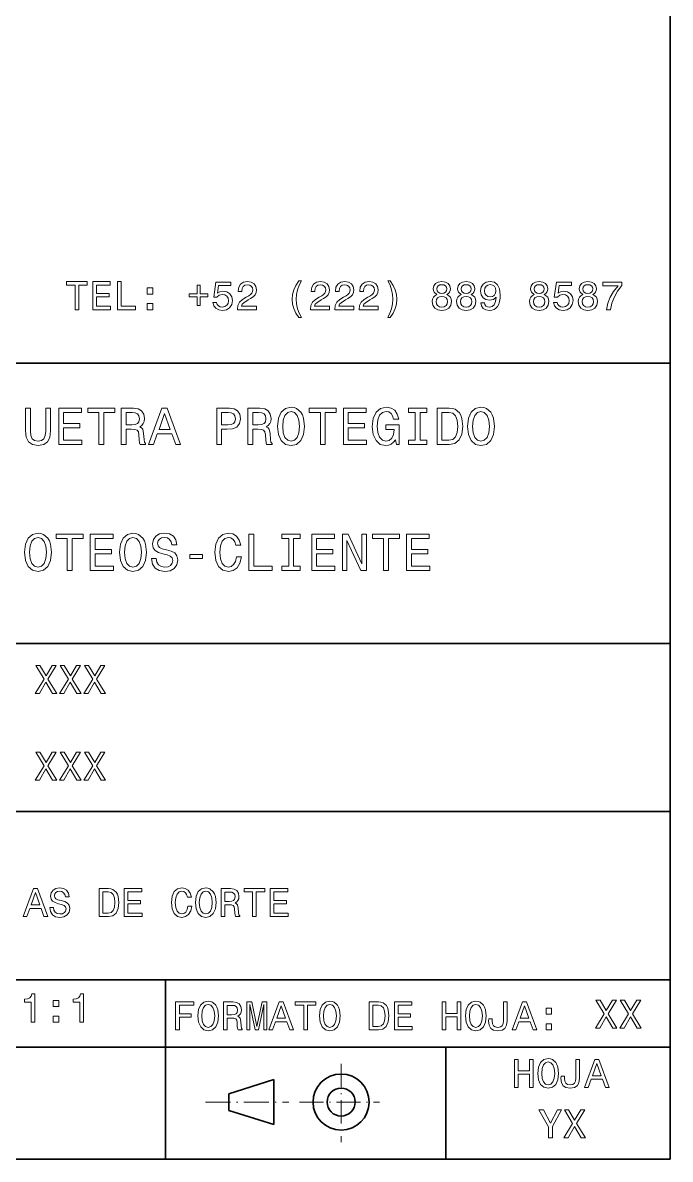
# Model space of a CAD drawing. Extents: x 15 to 1174, y 15 to 826.
# Drawn here: x 1058.5 to 1174, y 15 to 217.7 of the extents above; entities that cross this region are included whole.
import ezdxf

# ---------------------------------------------------------------- set-up
doc = ezdxf.new("R2010")
doc.units = 0
doc.linetypes.add('DASHDOT', pattern=[18.5, 12, -3, 0.5, -3])

msp = doc.modelspace()

# ---------------------------------------------------------------- linework, layer by layer
at = {"color": 7, "lineweight": 35}
for p, q in [((1173.969971, 15), (1173.969971, 825.840027)), ((953.969971, 157), (1173.969971, 157)), ((953.969971, 107), (1173.969971, 107)), ((953.969971, 77), (1173.969971, 77)), ((953.969971, 47), (1173.969971, 47)), ((1083.969971, 47), (1083.969971, 15)), ((953.969971, 35), (1173.969971, 35)), ((1133.969971, 35), (1133.969971, 15)), ((1103.300049, 29.200001), (1095.300049, 26.700001)), ((1103.300049, 29.200001), (1103.300049, 21.200001)), ((1095.300049, 25.200001), (1095.300049, 26.700001)), ((1095.300049, 23.700001), (1095.300049, 25.200001)), ((1095.300049, 23.700001), (1103.300049, 21.200001)), ((1173.969971, 15), (15, 15))]:
    msp.add_line(p, q, dxfattribs=at)
at = {"color": 7, "linetype": 'DASHDOT', "lineweight": 13, "ltscale": 0.348729}
msp.add_line((1115.300049, 32.015205), (1115.300049, 18.066055), dxfattribs=at)
at = {"color": 7, "linetype": 'DASHDOT', "lineweight": 13, "ltscale": 0.371072}
msp.add_line((1091.104004, 25.200001), (1105.946899, 25.200001), dxfattribs=at)
at = {"color": 7, "linetype": 'DASHDOT', "lineweight": 13, "ltscale": 0.357507}
msp.add_line((1107.862183, 25.200001), (1122.162476, 25.200001), dxfattribs=at)
at = {"color": 7, "lineweight": 13}
for points in [[(1067.869629, 166.530624), (1068.532471, 166.530624), (1068.532471, 170.92543), (1070.04541, 170.92543), (1070.04541, 171.530624), (1066.349487, 171.530624), (1066.349487, 170.92543), (1067.869629, 170.92543)], [(1071.025269, 166.530624), (1074.195312, 166.530624), (1074.195312, 167.135818), (1071.68811, 167.135818), (1071.68811, 168.828888), (1073.921509, 168.828888), (1073.921509, 169.42688), (1071.68811, 169.42688), (1071.68811, 170.92543), (1074.137695, 170.92543), (1074.137695, 171.530624), (1071.025269, 171.530624)], [(1075.412842, 166.530624), (1078.626099, 166.530624), (1078.626099, 167.135818), (1076.075684, 167.135818), (1076.075684, 171.530624), (1075.412842, 171.530624)], [(1080.715454, 169.326019), (1081.709717, 169.326019), (1081.709717, 170.399506), (1080.715454, 170.399506)], [(1089.634766, 170.911026), (1089.634766, 169.347626), (1088.208252, 169.347626), (1088.208252, 168.85051), (1089.634766, 168.85051), (1089.634766, 167.287109), (1090.13916, 167.287109), (1090.13916, 168.85051), (1091.55835, 168.85051), (1091.55835, 169.347626), (1090.13916, 169.347626), (1090.13916, 170.911026)], [(1092.437378, 167.834656), (1092.595825, 167.243881), (1092.948853, 166.782791), (1093.467651, 166.494598), (1094.130493, 166.386536), (1094.858154, 166.51622), (1095.427246, 166.869247), (1095.787476, 167.431198), (1095.924438, 168.151657), (1095.80188, 168.821686), (1095.456055, 169.347626), (1094.915771, 169.686249), (1094.216919, 169.808716), (1093.676514, 169.72226), (1093.258667, 169.484512), (1093.460449, 170.831772), (1095.650635, 170.831772), (1095.650635, 171.422562), (1092.977661, 171.422562), (1092.581421, 168.771255), (1093.157837, 168.771255), (1093.575684, 169.109879), (1094.108887, 169.232361), (1094.569946, 169.153107), (1094.922974, 168.922562), (1095.146362, 168.569534), (1095.225586, 168.115631), (1095.146362, 167.661743), (1094.915771, 167.308716), (1094.562744, 167.085373), (1094.108887, 167.006134), (1093.727051, 167.056564), (1093.431641, 167.22226), (1093.215454, 167.481628), (1093.107422, 167.834656)], [(1096.803345, 166.530624), (1100.23999, 166.530624), (1100.23999, 167.150223), (1097.523804, 167.150223), (1097.675171, 167.488831), (1097.934448, 167.769821), (1098.734253, 168.281342), (1099.159302, 168.497482), (1099.634766, 168.807281), (1099.973389, 169.167511), (1100.167969, 169.59259), (1100.23999, 170.075287), (1100.117432, 170.680481), (1099.778809, 171.155991), (1099.260132, 171.458572), (1098.590088, 171.56665), (1097.898438, 171.444168), (1097.372559, 171.105545), (1097.033936, 170.565201), (1096.918579, 169.851944), (1096.918579, 169.751083), (1097.574219, 169.751083), (1097.574219, 169.808716), (1097.639038, 170.29863), (1097.833618, 170.658859), (1098.143433, 170.88942), (1098.554077, 170.968658), (1098.971924, 170.896622), (1099.281738, 170.716507), (1099.483521, 170.435516), (1099.555542, 170.082504), (1099.505127, 169.751083), (1099.368164, 169.470108), (1099.137695, 169.225143), (1098.820679, 169.009018), (1098.39563, 168.778458), (1097.689575, 168.331772), (1097.192383, 167.856277), (1096.896973, 167.279907), (1096.803345, 166.552231)], [(1107.761597, 165.140137), (1108.215454, 165.140137), (1107.80481, 165.903824), (1107.516602, 166.703537), (1107.336548, 167.546478), (1107.278809, 168.396622), (1107.336548, 169.246765), (1107.516602, 170.082504), (1107.80481, 170.88942), (1108.215454, 171.653107), (1107.761597, 171.653107), (1107.235596, 170.860596), (1106.868164, 170.075287), (1106.6521, 169.253967), (1106.58728, 168.396622), (1106.6521, 167.532059), (1106.868164, 166.717941), (1107.235596, 165.932648)], [(1109.814941, 166.530624), (1113.251465, 166.530624), (1113.251465, 167.150223), (1110.5354, 167.150223), (1110.686646, 167.488831), (1110.946045, 167.769821), (1111.745728, 168.281342), (1112.170776, 168.497482), (1112.646362, 168.807281), (1112.984863, 169.167511), (1113.179443, 169.59259), (1113.251465, 170.075287), (1113.129028, 170.680481), (1112.790405, 171.155991), (1112.271729, 171.458572), (1111.601685, 171.56665), (1110.910034, 171.444168), (1110.384033, 171.105545), (1110.04541, 170.565201), (1109.930176, 169.851944), (1109.930176, 169.751083), (1110.585815, 169.751083), (1110.585815, 169.808716), (1110.650635, 170.29863), (1110.845215, 170.658859), (1111.154907, 170.88942), (1111.565674, 170.968658), (1111.983521, 170.896622), (1112.293335, 170.716507), (1112.494995, 170.435516), (1112.567017, 170.082504), (1112.516602, 169.751083), (1112.379761, 169.470108), (1112.14917, 169.225143), (1111.832153, 169.009018), (1111.407104, 168.778458), (1110.70105, 168.331772), (1110.203979, 167.856277), (1109.908569, 167.279907), (1109.814941, 166.552231)], [(1114.1521, 166.530624), (1117.588623, 166.530624), (1117.588623, 167.150223), (1114.872559, 167.150223), (1115.023804, 167.488831), (1115.283203, 167.769821), (1116.082886, 168.281342), (1116.507935, 168.497482), (1116.983521, 168.807281), (1117.322144, 169.167511), (1117.516602, 169.59259), (1117.588623, 170.075287), (1117.466187, 170.680481), (1117.127563, 171.155991), (1116.608887, 171.458572), (1115.938843, 171.56665), (1115.247192, 171.444168), (1114.721191, 171.105545), (1114.382568, 170.565201), (1114.267334, 169.851944), (1114.267334, 169.751083), (1114.922974, 169.751083), (1114.922974, 169.808716), (1114.987793, 170.29863), (1115.182373, 170.658859), (1115.492188, 170.88942), (1115.902832, 170.968658), (1116.320679, 170.896622), (1116.630493, 170.716507), (1116.832153, 170.435516), (1116.904175, 170.082504), (1116.85376, 169.751083), (1116.716919, 169.470108), (1116.486328, 169.225143), (1116.169312, 169.009018), (1115.744263, 168.778458), (1115.038208, 168.331772), (1114.541138, 167.856277), (1114.245728, 167.279907), (1114.1521, 166.552231)], [(1118.489258, 166.530624), (1121.925903, 166.530624), (1121.925903, 167.150223), (1119.209717, 167.150223), (1119.360962, 167.488831), (1119.620361, 167.769821), (1120.420044, 168.281342), (1120.845215, 168.497482), (1121.320679, 168.807281), (1121.659302, 169.167511), (1121.85376, 169.59259), (1121.925903, 170.075287), (1121.803345, 170.680481), (1121.464722, 171.155991), (1120.946045, 171.458572), (1120.276001, 171.56665), (1119.584351, 171.444168), (1119.058472, 171.105545), (1118.719849, 170.565201), (1118.604492, 169.851944), (1118.604492, 169.751083), (1119.260132, 169.751083), (1119.260132, 169.808716), (1119.324951, 170.29863), (1119.519531, 170.658859), (1119.829346, 170.88942), (1120.23999, 170.968658), (1120.657837, 170.896622), (1120.967651, 170.716507), (1121.169312, 170.435516), (1121.241455, 170.082504), (1121.190918, 169.751083), (1121.054077, 169.470108), (1120.823486, 169.225143), (1120.506592, 169.009018), (1120.081421, 168.778458), (1119.375366, 168.331772), (1118.878296, 167.856277), (1118.582886, 167.279907), (1118.489258, 166.552231)], [(1124.065674, 165.140137), (1124.584351, 165.932648), (1124.951782, 166.717941), (1125.167969, 167.532059), (1125.23999, 168.396622), (1125.167969, 169.253967), (1124.951782, 170.075287), (1124.584351, 170.860596), (1124.065674, 171.653107), (1123.611694, 171.653107), (1124.015137, 170.88942), (1124.303345, 170.082504), (1124.476318, 169.246765), (1124.541138, 168.396622), (1124.476318, 167.546478), (1124.303345, 166.703537), (1124.007935, 165.903824), (1123.611694, 165.140137)], [(1132.365356, 169.225143), (1131.997925, 169.023422), (1131.745728, 168.742447), (1131.58728, 168.38942), (1131.536865, 167.96434), (1131.6521, 167.323135), (1131.983521, 166.826019), (1132.523804, 166.509018), (1133.258667, 166.386536), (1133.986328, 166.509018), (1134.526733, 166.826019), (1134.858154, 167.323135), (1134.980591, 167.96434), (1134.922974, 168.38942), (1134.771729, 168.742447), (1134.512329, 169.023422), (1134.1521, 169.225143), (1134.440308, 169.398056), (1134.641968, 169.635818), (1134.764526, 169.923996), (1134.807739, 170.277023), (1134.692383, 170.788544), (1134.389893, 171.199219), (1133.899902, 171.46579), (1133.258667, 171.56665), (1132.610352, 171.46579), (1132.120361, 171.199219), (1131.810547, 170.788544), (1131.702515, 170.277023), (1131.738525, 169.923996), (1131.860962, 169.635818)], [(1132.386963, 170.219391), (1132.44458, 170.536392), (1132.617432, 170.781342), (1132.891235, 170.932648), (1133.258667, 170.99028), (1133.618896, 170.932648), (1133.8927, 170.781342), (1134.065674, 170.536392), (1134.130493, 170.219391), (1134.065674, 169.895172), (1133.8927, 169.643021), (1133.618896, 169.47731), (1133.258667, 169.42688), (1132.891235, 169.484512), (1132.617432, 169.643021), (1132.44458, 169.895172)], [(1136.702515, 169.225143), (1136.335083, 169.023422), (1136.082886, 168.742447), (1135.924438, 168.38942), (1135.874023, 167.96434), (1135.989258, 167.323135), (1136.320679, 166.826019), (1136.860962, 166.509018), (1137.595825, 166.386536), (1138.323486, 166.509018), (1138.863892, 166.826019), (1139.195312, 167.323135), (1139.317749, 167.96434), (1139.260132, 168.38942), (1139.108887, 168.742447), (1138.849487, 169.023422), (1138.489258, 169.225143), (1138.777466, 169.398056), (1138.979126, 169.635818), (1139.101685, 169.923996), (1139.144897, 170.277023), (1139.029541, 170.788544), (1138.727051, 171.199219), (1138.237061, 171.46579), (1137.595825, 171.56665), (1136.94751, 171.46579), (1136.45752, 171.199219), (1136.147705, 170.788544), (1136.039673, 170.277023), (1136.075684, 169.923996), (1136.198242, 169.635818)], [(1136.724121, 170.219391), (1136.781738, 170.536392), (1136.954712, 170.781342), (1137.228394, 170.932648), (1137.595825, 170.99028), (1137.956055, 170.932648), (1138.229858, 170.781342), (1138.402832, 170.536392), (1138.467651, 170.219391), (1138.402832, 169.895172), (1138.229858, 169.643021), (1137.956055, 169.47731), (1137.595825, 169.42688), (1137.228394, 169.484512), (1136.954712, 169.643021), (1136.781738, 169.895172)], [(1140.203979, 167.769821), (1140.312012, 167.200653), (1140.621826, 166.761169), (1141.111694, 166.487396), (1141.760132, 166.386536), (1142.185181, 166.436966), (1142.567017, 166.56665), (1142.891235, 166.789993), (1143.165039, 167.106995), (1143.381226, 167.50325), (1143.539673, 167.993164), (1143.633301, 168.555115), (1143.669312, 169.203537), (1143.546875, 170.219391), (1143.193848, 170.961456), (1142.631836, 171.408142), (1141.860962, 171.56665), (1141.154907, 171.436966), (1140.621826, 171.091141), (1140.276001, 170.557999), (1140.160767, 169.88797), (1140.276001, 169.196335), (1140.614624, 168.670395), (1141.118896, 168.338989), (1141.760132, 168.230911), (1142.437378, 168.367798), (1142.948853, 168.785675), (1142.833618, 167.985962), (1142.603027, 167.416794), (1142.25, 167.078171), (1141.767334, 166.970108), (1141.3927, 167.020538), (1141.118896, 167.179047), (1140.938843, 167.431198), (1140.866821, 167.769821)], [(1140.859619, 169.895172), (1140.931641, 170.341858), (1141.133301, 170.694885), (1141.450317, 170.918228), (1141.860962, 170.997482), (1142.286133, 170.918228), (1142.610352, 170.694885), (1142.812012, 170.349075), (1142.891235, 169.90239), (1142.812012, 169.448486), (1142.610352, 169.109879), (1142.278931, 168.90094), (1141.839355, 168.828888), (1141.443115, 168.90094), (1141.133301, 169.109879), (1140.931641, 169.441284)], [(1149.713989, 169.225143), (1149.346558, 169.023422), (1149.094482, 168.742447), (1148.935913, 168.38942), (1148.885498, 167.96434), (1149.000732, 167.323135), (1149.332153, 166.826019), (1149.872559, 166.509018), (1150.607422, 166.386536), (1151.335083, 166.509018), (1151.875366, 166.826019), (1152.206787, 167.323135), (1152.329346, 167.96434), (1152.271729, 168.38942), (1152.120361, 168.742447), (1151.860962, 169.023422), (1151.500732, 169.225143), (1151.78894, 169.398056), (1151.990723, 169.635818), (1152.113159, 169.923996), (1152.156372, 170.277023), (1152.041138, 170.788544), (1151.738525, 171.199219), (1151.248657, 171.46579), (1150.607422, 171.56665), (1149.958984, 171.46579), (1149.469116, 171.199219), (1149.159302, 170.788544), (1149.051147, 170.277023), (1149.08728, 169.923996), (1149.209717, 169.635818)], [(1149.735596, 170.219391), (1149.793335, 170.536392), (1149.966187, 170.781342), (1150.23999, 170.932648), (1150.607422, 170.99028), (1150.967651, 170.932648), (1151.241455, 170.781342), (1151.414307, 170.536392), (1151.479126, 170.219391), (1151.414307, 169.895172), (1151.241455, 169.643021), (1150.967651, 169.47731), (1150.607422, 169.42688), (1150.23999, 169.484512), (1149.966187, 169.643021), (1149.793335, 169.895172)], [(1153.157837, 167.834656), (1153.316284, 167.243881), (1153.669312, 166.782791), (1154.18811, 166.494598), (1154.850952, 166.386536), (1155.578613, 166.51622), (1156.147705, 166.869247), (1156.507935, 167.431198), (1156.644897, 168.151657), (1156.522339, 168.821686), (1156.176514, 169.347626), (1155.63623, 169.686249), (1154.937378, 169.808716), (1154.396973, 169.72226), (1153.979126, 169.484512), (1154.180908, 170.831772), (1156.371094, 170.831772), (1156.371094, 171.422562), (1153.69812, 171.422562), (1153.30188, 168.771255), (1153.878296, 168.771255), (1154.296143, 169.109879), (1154.829346, 169.232361), (1155.290405, 169.153107), (1155.643433, 168.922562), (1155.866699, 168.569534), (1155.946045, 168.115631), (1155.866699, 167.661743), (1155.63623, 167.308716), (1155.283203, 167.085373), (1154.829346, 167.006134), (1154.44751, 167.056564), (1154.1521, 167.22226), (1153.935913, 167.481628), (1153.827881, 167.834656)], [(1158.388428, 169.225143), (1158.020996, 169.023422), (1157.768799, 168.742447), (1157.610229, 168.38942), (1157.559814, 167.96434), (1157.675171, 167.323135), (1158.006592, 166.826019), (1158.546875, 166.509018), (1159.281738, 166.386536), (1160.009399, 166.509018), (1160.549805, 166.826019), (1160.881226, 167.323135), (1161.003662, 167.96434), (1160.946045, 168.38942), (1160.794678, 168.742447), (1160.5354, 169.023422), (1160.175171, 169.225143), (1160.463257, 169.398056), (1160.665039, 169.635818), (1160.787476, 169.923996), (1160.830688, 170.277023), (1160.715454, 170.788544), (1160.412842, 171.199219), (1159.922974, 171.46579), (1159.281738, 171.56665), (1158.633301, 171.46579), (1158.143433, 171.199219), (1157.833618, 170.788544), (1157.725586, 170.277023), (1157.761597, 169.923996), (1157.884033, 169.635818)], [(1158.410034, 170.219391), (1158.467651, 170.536392), (1158.640503, 170.781342), (1158.914307, 170.932648), (1159.281738, 170.99028), (1159.641968, 170.932648), (1159.915771, 170.781342), (1160.088623, 170.536392), (1160.153564, 170.219391), (1160.088623, 169.895172), (1159.915771, 169.643021), (1159.641968, 169.47731), (1159.281738, 169.42688), (1158.914307, 169.484512), (1158.640503, 169.643021), (1158.467651, 169.895172)], [(1162.617432, 166.530624), (1163.345093, 166.530624), (1163.582886, 167.719391), (1164.000732, 168.828888), (1164.591553, 169.859161), (1165.362427, 170.82457), (1165.362427, 171.422562), (1161.933105, 171.422562), (1161.933105, 170.766937), (1164.670776, 170.766937), (1163.878296, 169.794312), (1163.280273, 168.778458), (1162.862427, 167.697769)], [(1132.228394, 167.978745), (1132.293335, 168.360596), (1132.502197, 168.648773), (1132.826416, 168.836105), (1133.258667, 168.90094), (1133.683838, 168.836105), (1134.007935, 168.648773), (1134.216919, 168.360596), (1134.28894, 167.978745), (1134.216919, 167.568085), (1134.007935, 167.258286), (1133.683838, 167.056564), (1133.258667, 166.991714), (1132.826416, 167.056564), (1132.502197, 167.258286), (1132.293335, 167.568085)], [(1136.565674, 167.978745), (1136.630493, 168.360596), (1136.839355, 168.648773), (1137.163574, 168.836105), (1137.595825, 168.90094), (1138.020996, 168.836105), (1138.345215, 168.648773), (1138.554077, 168.360596), (1138.626099, 167.978745), (1138.554077, 167.568085), (1138.345215, 167.258286), (1138.020996, 167.056564), (1137.595825, 166.991714), (1137.163574, 167.056564), (1136.839355, 167.258286), (1136.630493, 167.568085)], [(1149.577148, 167.978745), (1149.641968, 168.360596), (1149.850952, 168.648773), (1150.175171, 168.836105), (1150.607422, 168.90094), (1151.032471, 168.836105), (1151.356689, 168.648773), (1151.565674, 168.360596), (1151.637695, 167.978745), (1151.565674, 167.568085), (1151.356689, 167.258286), (1151.032471, 167.056564), (1150.607422, 166.991714), (1150.175171, 167.056564), (1149.850952, 167.258286), (1149.641968, 167.568085)], [(1158.251465, 167.978745), (1158.316284, 168.360596), (1158.525269, 168.648773), (1158.849487, 168.836105), (1159.281738, 168.90094), (1159.706787, 168.836105), (1160.031006, 168.648773), (1160.23999, 168.360596), (1160.312012, 167.978745), (1160.23999, 167.568085), (1160.031006, 167.258286), (1159.706787, 167.056564), (1159.281738, 166.991714), (1158.849487, 167.056564), (1158.525269, 167.258286), (1158.316284, 167.568085)], [(1080.715454, 166.530624), (1081.709717, 166.530624), (1081.709717, 167.604111), (1080.715454, 167.604111)], [(1059.040527, 144.937637), (1059.171753, 143.766891), (1059.58374, 142.933304), (1060.276855, 142.455643), (1061.279053, 142.287064), (1062.271851, 142.455643), (1062.964966, 142.933304), (1063.377075, 143.757523), (1063.517578, 144.937637), (1063.517578, 148.965012), (1062.646484, 148.965012), (1062.646484, 144.890808), (1062.562134, 144.094696), (1062.309326, 143.523376), (1061.878418, 143.186188), (1061.279053, 143.073807), (1060.660889, 143.186188), (1060.230103, 143.523376), (1059.977173, 144.085327), (1059.902222, 144.890808), (1059.902222, 148.965012), (1059.040527, 148.965012)], [(1064.950562, 142.465012), (1069.071533, 142.465012), (1069.071533, 143.251755), (1065.812134, 143.251755), (1065.812134, 145.452759), (1068.715698, 145.452759), (1068.715698, 146.230148), (1065.812134, 146.230148), (1065.812134, 148.178268), (1068.996582, 148.178268), (1068.996582, 148.965012), (1064.950562, 148.965012)], [(1072.124878, 142.465012), (1072.986572, 142.465012), (1072.986572, 148.178268), (1074.953369, 148.178268), (1074.953369, 148.965012), (1070.148682, 148.965012), (1070.148682, 148.178268), (1072.124878, 148.178268)], [(1076.105469, 142.465012), (1076.97644, 142.465012), (1076.97644, 145.209244), (1077.866211, 145.209244), (1078.521851, 145.181152), (1078.93396, 145.050034), (1079.158691, 144.740952), (1079.252441, 144.188354), (1079.299194, 143.345413), (1079.355469, 142.792816), (1079.467773, 142.465012), (1080.451294, 142.465012), (1080.451294, 142.64296), (1080.23584, 142.905212), (1080.160889, 143.392242), (1080.095337, 144.441238), (1079.936157, 145.218613), (1079.720703, 145.462128), (1079.383545, 145.640091), (1079.758179, 145.874237), (1080.020386, 146.202042), (1080.188965, 146.614151), (1080.245239, 147.11055), (1080.114014, 147.897293), (1079.73938, 148.48735), (1079.121216, 148.843246), (1078.27832, 148.965012), (1076.105469, 148.965012)], [(1078.03479, 148.1689), (1078.606201, 148.112701), (1079.008911, 147.934753), (1079.261719, 147.606949), (1079.346069, 147.091812), (1079.252441, 146.548584), (1078.999512, 146.220779), (1078.568726, 146.052185), (1077.978638, 146.005356), (1076.97644, 146.005356), (1076.97644, 148.1689)], [(1080.985107, 142.465012), (1081.846802, 142.465012), (1082.530518, 144.375671), (1085.124878, 144.375671), (1085.808594, 142.465012), (1086.688965, 142.465012), (1084.310059, 148.97438), (1083.354736, 148.97438)], [(1082.8302, 145.171783), (1083.832397, 148.037781), (1084.834473, 145.171783)], [(1093.132812, 142.465012), (1093.994507, 142.465012), (1093.994507, 145.209244), (1094.949829, 145.209244), (1095.914551, 145.256073), (1096.682495, 145.583893), (1097.178955, 146.220779), (1097.347534, 147.091812), (1097.216309, 147.897293), (1096.841797, 148.48735), (1096.223633, 148.843246), (1095.380615, 148.965012), (1093.132812, 148.965012)], [(1095.146484, 148.1689), (1095.708496, 148.112701), (1096.120605, 147.934753), (1096.364014, 147.606949), (1096.448364, 147.091812), (1096.354736, 146.548584), (1096.101807, 146.220779), (1095.671021, 146.052185), (1095.080933, 146.005356), (1093.994507, 146.005356), (1093.994507, 148.1689)], [(1098.658691, 142.465012), (1099.529785, 142.465012), (1099.529785, 145.209244), (1100.419556, 145.209244), (1101.075195, 145.181152), (1101.487305, 145.050034), (1101.712036, 144.740952), (1101.805664, 144.188354), (1101.852539, 143.345413), (1101.908691, 142.792816), (1102.021118, 142.465012), (1103.004517, 142.465012), (1103.004517, 142.64296), (1102.789185, 142.905212), (1102.714233, 143.392242), (1102.648682, 144.441238), (1102.48938, 145.218613), (1102.274048, 145.462128), (1101.93689, 145.640091), (1102.311523, 145.874237), (1102.57373, 146.202042), (1102.74231, 146.614151), (1102.798462, 147.11055), (1102.667358, 147.897293), (1102.292725, 148.48735), (1101.674561, 148.843246), (1100.831665, 148.965012), (1098.658691, 148.965012)], [(1100.588135, 148.1689), (1101.159424, 148.112701), (1101.562256, 147.934753), (1101.815063, 147.606949), (1101.899414, 147.091812), (1101.805664, 146.548584), (1101.552856, 146.220779), (1101.121948, 146.052185), (1100.531982, 146.005356), (1099.529785, 146.005356), (1099.529785, 148.1689)], [(1103.978638, 145.715012), (1104.147217, 144.253922), (1104.634277, 143.176834), (1105.392944, 142.511841), (1106.385742, 142.287064), (1107.369141, 142.511841), (1108.137085, 143.176834), (1108.614746, 144.253922), (1108.792725, 145.715012), (1108.614746, 147.166748), (1108.408691, 147.756805), (1108.137085, 148.243835), (1107.369141, 148.908813), (1106.900879, 149.077408), (1106.385742, 149.14296), (1105.383545, 148.908813), (1104.624878, 148.253189), (1104.147217, 147.176102)], [(1104.877808, 145.715012), (1104.980835, 146.848297), (1105.289917, 147.68187), (1105.767578, 148.187637), (1106.385742, 148.365585), (1106.994507, 148.187637), (1107.472168, 147.672501), (1107.78125, 146.838928), (1107.893555, 145.715012), (1107.78125, 144.581726), (1107.472168, 143.748154), (1106.994507, 143.242386), (1106.385742, 143.073807), (1105.767578, 143.242386), (1105.289917, 143.748154), (1104.980835, 144.572357)], [(1111.593262, 142.465012), (1112.454834, 142.465012), (1112.454834, 148.178268), (1114.421753, 148.178268), (1114.421753, 148.965012), (1109.616943, 148.965012), (1109.616943, 148.178268), (1111.593262, 148.178268)], [(1115.695557, 142.465012), (1119.816528, 142.465012), (1119.816528, 143.251755), (1116.557129, 143.251755), (1116.557129, 145.452759), (1119.460693, 145.452759), (1119.460693, 146.230148), (1116.557129, 146.230148), (1116.557129, 148.178268), (1119.741577, 148.178268), (1119.741577, 148.965012), (1115.695557, 148.965012)], [(1125.014648, 143.336044), (1125.17395, 142.465012), (1125.642212, 142.465012), (1125.642212, 145.977264), (1123.272583, 145.977264), (1123.272583, 145.181152), (1124.733643, 145.181152), (1124.733643, 145.124954), (1124.621338, 144.263275), (1124.321533, 143.626389), (1123.862671, 143.223663), (1123.291382, 143.092529), (1122.654419, 143.261124), (1122.158081, 143.766891), (1121.8396, 144.600464), (1121.727173, 145.743103), (1121.8302, 146.876389), (1122.148682, 147.709961), (1122.654419, 148.215729), (1123.338135, 148.393692), (1123.806396, 148.300018), (1124.19043, 148.037781), (1124.471436, 147.59758), (1124.630615, 147.007523), (1125.557861, 147.007523), (1125.314453, 147.906647), (1124.855469, 148.581009), (1124.209229, 148.993103), (1123.394409, 149.14296), (1122.32666, 148.908813), (1121.521118, 148.225098), (1121.005981, 147.14801), (1120.828125, 145.715012), (1121.005981, 144.272644), (1121.521118, 143.195557), (1122.279785, 142.511841), (1123.235107, 142.287064), (1123.769043, 142.361984), (1124.246704, 142.549301), (1124.658813, 142.877121)], [(1128.508179, 143.251755), (1127.309326, 143.251755), (1127.309326, 142.465012), (1130.568726, 142.465012), (1130.568726, 143.251755), (1129.369873, 143.251755), (1129.369873, 148.178268), (1130.568726, 148.178268), (1130.568726, 148.965012), (1127.309326, 148.965012), (1127.309326, 148.178268), (1128.508179, 148.178268)], [(1134.567993, 148.965012), (1132.404419, 148.965012), (1132.404419, 142.465012), (1134.567993, 142.465012), (1135.588867, 142.671066), (1136.347534, 143.298584), (1136.815796, 144.319473), (1136.984375, 145.715012), (1136.834595, 147.138641), (1136.647217, 147.700607), (1136.38501, 148.150177), (1135.626343, 148.758957), (1135.130005, 148.908813)], [(1134.502441, 148.187637), (1135.214233, 148.04715), (1135.701294, 147.616302), (1135.991699, 146.848297), (1136.085327, 145.715012), (1135.9823, 144.619186), (1135.691895, 143.851181), (1135.195557, 143.392242), (1134.502441, 143.242386), (1133.275513, 143.242386), (1133.275513, 148.187637)], [(1137.808594, 145.715012), (1137.977295, 144.253922), (1138.464233, 143.176834), (1139.2229, 142.511841), (1140.215698, 142.287064), (1141.199097, 142.511841), (1141.967163, 143.176834), (1142.444824, 144.253922), (1142.622803, 145.715012), (1142.444824, 147.166748), (1142.23877, 147.756805), (1141.967163, 148.243835), (1141.199097, 148.908813), (1140.730835, 149.077408), (1140.215698, 149.14296), (1139.213501, 148.908813), (1138.454956, 148.253189), (1137.977295, 147.176102)], [(1138.707764, 145.715012), (1138.810791, 146.848297), (1139.119873, 147.68187), (1139.597534, 148.187637), (1140.215698, 148.365585), (1140.824463, 148.187637), (1141.302124, 147.672501), (1141.611206, 146.838928), (1141.723633, 145.715012), (1141.611206, 144.581726), (1141.302124, 143.748154), (1140.824463, 143.242386), (1140.215698, 143.073807), (1139.597534, 143.242386), (1139.119873, 143.748154), (1138.810791, 144.572357)], [(1058.871948, 123.255356), (1059.040527, 121.794258), (1059.527588, 120.717171), (1060.286255, 120.052185), (1061.279053, 119.8274), (1062.262451, 120.052185), (1063.030518, 120.717171), (1063.508179, 121.794258), (1063.686157, 123.255356), (1063.508179, 124.707085), (1063.302124, 125.297142), (1063.030518, 125.784172), (1062.262451, 126.449158), (1061.794189, 126.617744), (1061.279053, 126.683311), (1060.276855, 126.449158), (1059.518188, 125.793541), (1059.040527, 124.716454)], [(1059.771118, 123.255356), (1059.874146, 124.388641), (1060.183228, 125.222214), (1060.660889, 125.727982), (1061.279053, 125.90593), (1061.887817, 125.727982), (1062.365479, 125.212845), (1062.674561, 124.379272), (1062.786987, 123.255356), (1062.674561, 122.12207), (1062.365479, 121.288498), (1061.887817, 120.78273), (1061.279053, 120.614143), (1060.660889, 120.78273), (1060.183228, 121.288498), (1059.874146, 122.112701)], [(1066.486572, 120.005356), (1067.348267, 120.005356), (1067.348267, 125.718613), (1069.315063, 125.718613), (1069.315063, 126.505356), (1064.510254, 126.505356), (1064.510254, 125.718613), (1066.486572, 125.718613)], [(1070.588867, 120.005356), (1074.709839, 120.005356), (1074.709839, 120.792099), (1071.450562, 120.792099), (1071.450562, 122.993111), (1074.354004, 122.993111), (1074.354004, 123.770485), (1071.450562, 123.770485), (1071.450562, 125.718613), (1074.63501, 125.718613), (1074.63501, 126.505356), (1070.588867, 126.505356)], [(1075.786987, 123.255356), (1075.955566, 121.794258), (1076.442627, 120.717171), (1077.201294, 120.052185), (1078.194092, 119.8274), (1079.17749, 120.052185), (1079.945435, 120.717171), (1080.423096, 121.794258), (1080.601074, 123.255356), (1080.423096, 124.707085), (1080.217041, 125.297142), (1079.945435, 125.784172), (1079.17749, 126.449158), (1078.709229, 126.617744), (1078.194092, 126.683311), (1077.191895, 126.449158), (1076.433228, 125.793541), (1075.955566, 124.716454)], [(1076.686157, 123.255356), (1076.789185, 124.388641), (1077.098267, 125.222214), (1077.575928, 125.727982), (1078.194092, 125.90593), (1078.802856, 125.727982), (1079.280518, 125.212845), (1079.5896, 124.379272), (1079.701904, 123.255356), (1079.5896, 122.12207), (1079.280518, 121.288498), (1078.802856, 120.78273), (1078.194092, 120.614143), (1077.575928, 120.78273), (1077.098267, 121.288498), (1076.789185, 122.112701)], [(1082.352539, 122.150169), (1081.500244, 122.150169), (1081.6875, 121.157372), (1082.155884, 120.426826), (1082.877075, 119.986626), (1083.851074, 119.8274), (1084.815796, 119.977257), (1085.536987, 120.389359), (1085.99585, 121.035614), (1086.164551, 121.887924), (1086.024048, 122.65593), (1085.630615, 123.152328), (1084.993774, 123.480141), (1084.141479, 123.723656), (1083.410889, 123.901611), (1082.933228, 124.107658), (1082.661621, 124.407372), (1082.577271, 124.875671), (1082.661621, 125.297142), (1082.905151, 125.615585), (1083.279785, 125.831001), (1083.794922, 125.90593), (1084.319336, 125.812271), (1084.731445, 125.559387), (1085.003174, 125.137924), (1085.134277, 124.566597), (1085.986572, 124.566597), (1085.986572, 124.585327), (1085.83667, 125.465729), (1085.396484, 126.121353), (1084.703369, 126.533455), (1083.766846, 126.673943), (1082.923828, 126.533455), (1082.268188, 126.140083), (1081.846802, 125.531296), (1081.696899, 124.744553), (1081.818726, 124.042099), (1082.174561, 123.56443), (1082.736572, 123.245987), (1083.504517, 123.002472), (1084.263184, 122.787056), (1084.834473, 122.581001), (1085.18103, 122.281296), (1085.302856, 121.794258), (1085.19043, 121.297867), (1084.900146, 120.923225), (1084.459839, 120.689072), (1083.88855, 120.614143), (1083.251709, 120.717171), (1082.764648, 121.016884), (1082.455566, 121.503914)], [(1096.626343, 122.421783), (1096.438965, 121.63504), (1096.129883, 121.073082), (1095.699097, 120.72654), (1095.193359, 120.614143), (1094.584473, 120.78273), (1094.106812, 121.288498), (1093.788452, 122.112701), (1093.685425, 123.255356), (1093.788452, 124.388641), (1094.097534, 125.222214), (1094.575195, 125.727982), (1095.193359, 125.90593), (1095.642822, 125.812271), (1096.026855, 125.550026), (1096.32666, 125.128555), (1096.532715, 124.547867), (1097.422363, 124.547867), (1097.141479, 125.43763), (1096.654419, 126.111984), (1095.98938, 126.533455), (1095.193359, 126.683311), (1094.200562, 126.449158), (1093.441895, 125.793541), (1092.954834, 124.716454), (1092.786255, 123.255356), (1092.954834, 121.794258), (1093.441895, 120.717171), (1094.200562, 120.052185), (1095.193359, 119.8274), (1096.064331, 120.005356), (1096.766846, 120.501755), (1097.263184, 121.316597), (1097.525391, 122.421783)], [(1098.846069, 120.005356), (1103.023315, 120.005356), (1103.023315, 120.792099), (1099.707764, 120.792099), (1099.707764, 126.505356), (1098.846069, 126.505356)], [(1105.954834, 120.792099), (1104.755981, 120.792099), (1104.755981, 120.005356), (1108.015381, 120.005356), (1108.015381, 120.792099), (1106.816528, 120.792099), (1106.816528, 125.718613), (1108.015381, 125.718613), (1108.015381, 126.505356), (1104.755981, 126.505356), (1104.755981, 125.718613), (1105.954834, 125.718613)], [(1110.057129, 120.005356), (1114.178223, 120.005356), (1114.178223, 120.792099), (1110.918823, 120.792099), (1110.918823, 122.993111), (1113.822266, 122.993111), (1113.822266, 123.770485), (1110.918823, 123.770485), (1110.918823, 125.718613), (1114.103271, 125.718613), (1114.103271, 126.505356), (1110.057129, 126.505356)], [(1115.526855, 120.005356), (1116.304321, 120.005356), (1116.304321, 125.33461), (1118.795654, 120.005356), (1119.797852, 120.005356), (1119.797852, 126.505356), (1119.011108, 126.505356), (1119.011108, 121.176102), (1116.547852, 126.505356), (1115.526855, 126.505356)], [(1122.869873, 120.005356), (1123.731567, 120.005356), (1123.731567, 125.718613), (1125.698364, 125.718613), (1125.698364, 126.505356), (1120.893677, 126.505356), (1120.893677, 125.718613), (1122.869873, 125.718613)], [(1126.972168, 120.005356), (1131.093262, 120.005356), (1131.093262, 120.792099), (1127.833862, 120.792099), (1127.833862, 122.993111), (1130.737305, 122.993111), (1130.737305, 123.770485), (1127.833862, 123.770485), (1127.833862, 125.718613), (1131.018311, 125.718613), (1131.018311, 126.505356), (1126.972168, 126.505356)], [(1088.337402, 122.150169), (1090.604004, 122.150169), (1090.604004, 122.890083), (1088.337402, 122.890083)], [(1060.77124, 98.061958), (1061.52771, 98.061958), (1062.673218, 100.086456), (1063.840332, 98.061958), (1064.604004, 98.061958), (1063.040649, 100.634003), (1064.52478, 103.06916), (1063.797119, 103.06916), (1062.694824, 101.217575), (1061.614136, 103.06916), (1060.857666, 103.06916), (1062.334595, 100.626801)], [(1065.108398, 98.061958), (1065.864868, 98.061958), (1067.010376, 100.086456), (1068.17749, 98.061958), (1068.941284, 98.061958), (1067.377808, 100.634003), (1068.861938, 103.06916), (1068.134277, 103.06916), (1067.031982, 101.217575), (1065.951294, 103.06916), (1065.194824, 103.06916), (1066.671753, 100.626801)], [(1069.445557, 98.061958), (1070.202026, 98.061958), (1071.347534, 100.086456), (1072.514771, 98.061958), (1073.278442, 98.061958), (1071.714966, 100.634003), (1073.199219, 103.06916), (1072.471436, 103.06916), (1071.369141, 101.217575), (1070.288452, 103.06916), (1069.531982, 103.06916), (1071.008911, 100.626801)], [(1060.77124, 82.595482), (1061.52771, 82.595482), (1062.673218, 84.61998), (1063.840332, 82.595482), (1064.604004, 82.595482), (1063.040649, 85.167526), (1064.52478, 87.602684), (1063.797119, 87.602684), (1062.694824, 85.751099), (1061.614136, 87.602684), (1060.857666, 87.602684), (1062.334595, 85.160324)], [(1065.108398, 82.595482), (1065.864868, 82.595482), (1067.010376, 84.61998), (1068.17749, 82.595482), (1068.941284, 82.595482), (1067.377808, 85.167526), (1068.861938, 87.602684), (1068.134277, 87.602684), (1067.031982, 85.751099), (1065.951294, 87.602684), (1065.194824, 87.602684), (1066.671753, 85.160324)], [(1069.445557, 82.595482), (1070.202026, 82.595482), (1071.347534, 84.61998), (1072.514771, 82.595482), (1073.278442, 82.595482), (1071.714966, 85.167526), (1073.199219, 87.602684), (1072.471436, 87.602684), (1071.369141, 85.751099), (1070.288452, 87.602684), (1069.531982, 87.602684), (1071.008911, 85.160324)], [(1058.610474, 58.277901), (1059.273193, 58.277901), (1059.799194, 59.747643), (1061.794922, 59.747643), (1062.320801, 58.277901), (1062.998047, 58.277901), (1061.168091, 63.285107), (1060.433228, 63.285107)], [(1063.999512, 59.927757), (1063.343872, 59.927757), (1063.487915, 59.164066), (1063.848145, 58.602108), (1064.402954, 58.263493), (1065.152222, 58.141014), (1065.894287, 58.256287), (1066.449097, 58.573288), (1066.802124, 59.070408), (1066.931763, 59.726028), (1066.82373, 60.316807), (1066.521118, 60.69865), (1066.031128, 60.950813), (1065.37561, 61.13813), (1064.813599, 61.275017), (1064.446167, 61.433521), (1064.237183, 61.664066), (1064.172363, 62.0243), (1064.237183, 62.348507), (1064.424561, 62.593464), (1064.712769, 62.759171), (1065.109009, 62.816807), (1065.512451, 62.744759), (1065.829468, 62.550236), (1066.03833, 62.226028), (1066.139282, 61.786545), (1066.794922, 61.786545), (1066.794922, 61.800957), (1066.679565, 62.478188), (1066.340942, 62.982513), (1065.807861, 63.299515), (1065.087402, 63.407585), (1064.438965, 63.299515), (1063.93457, 62.996922), (1063.610474, 62.528622), (1063.495117, 61.923435), (1063.588867, 61.383087), (1063.862549, 61.015652), (1064.294922, 60.770695), (1064.88562, 60.583378), (1065.469238, 60.417671), (1065.908691, 60.259171), (1066.175293, 60.028622), (1066.268921, 59.65398), (1066.182495, 59.272137), (1065.959106, 58.983952), (1065.620483, 58.803837), (1065.18103, 58.746201), (1064.691162, 58.825451), (1064.316528, 59.056), (1064.078735, 59.430637)], [(1073.804932, 63.277901), (1072.140747, 63.277901), (1072.140747, 58.277901), (1073.804932, 58.277901), (1074.59021, 58.436401), (1075.173828, 58.919109), (1075.534058, 59.704414), (1075.663696, 60.777901), (1075.548462, 61.873001), (1075.404419, 62.305279), (1075.202637, 62.6511), (1074.619019, 63.1194), (1074.237183, 63.234673)], [(1076.636353, 58.277901), (1079.806396, 58.277901), (1079.806396, 58.883087), (1077.299194, 58.883087), (1077.299194, 60.576172), (1079.532593, 60.576172), (1079.532593, 61.174156), (1077.299194, 61.174156), (1077.299194, 62.672714), (1079.748779, 62.672714), (1079.748779, 63.277901), (1076.636353, 63.277901)], [(1087.990845, 60.136692), (1087.846802, 59.531502), (1087.609009, 59.099228), (1087.277588, 58.832657), (1086.88855, 58.746201), (1086.420288, 58.875885), (1086.052734, 59.264931), (1085.807861, 59.898937), (1085.728638, 60.777901), (1085.807861, 61.649658), (1086.045654, 62.290871), (1086.413086, 62.679916), (1086.88855, 62.816807), (1087.234375, 62.744759), (1087.529785, 62.54303), (1087.760254, 62.218822), (1087.918823, 61.772137), (1088.603271, 61.772137), (1088.387085, 62.456573), (1088.012451, 62.975307), (1087.500977, 63.299515), (1086.88855, 63.414787), (1086.124878, 63.234673), (1085.54126, 62.73035), (1085.166626, 61.901821), (1085.036987, 60.777901), (1085.166626, 59.65398), (1085.54126, 58.825451), (1086.124878, 58.313923), (1086.88855, 58.141014), (1087.558594, 58.277901), (1088.098877, 58.659744), (1088.480713, 59.286545), (1088.682495, 60.136692)], [(1089.309326, 60.777901), (1089.438965, 59.65398), (1089.813599, 58.825451), (1090.397217, 58.313923), (1091.160889, 58.141014), (1091.917358, 58.313923), (1092.508179, 58.825451), (1092.87561, 59.65398), (1093.012451, 60.777901), (1092.87561, 61.894615), (1092.717041, 62.348507), (1092.508179, 62.723145), (1091.917358, 63.234673), (1091.557129, 63.364357), (1091.160889, 63.414787), (1090.390015, 63.234673), (1089.806396, 62.73035), (1089.438965, 61.901821)], [(1093.891357, 58.277901), (1094.561401, 58.277901), (1094.561401, 60.388851), (1095.24585, 60.388851), (1095.750244, 60.367237), (1096.067261, 60.266373), (1096.240112, 60.028622), (1096.312134, 59.60355), (1096.348145, 58.955135), (1096.391357, 58.530064), (1096.477905, 58.277901), (1097.234375, 58.277901), (1097.234375, 58.414787), (1097.068604, 58.616516), (1097.010986, 58.991158), (1096.960571, 59.798073), (1096.838135, 60.396057), (1096.672363, 60.583378), (1096.413086, 60.720264), (1096.701172, 60.900379), (1096.902954, 61.152542), (1097.032593, 61.469543), (1097.075806, 61.851387), (1096.974976, 62.456573), (1096.686768, 62.910465), (1096.211304, 63.184242), (1095.562866, 63.277901), (1093.891357, 63.277901)], [(1099.503784, 58.277901), (1100.166626, 58.277901), (1100.166626, 62.672714), (1101.679565, 62.672714), (1101.679565, 63.277901), (1097.983643, 63.277901), (1097.983643, 62.672714), (1099.503784, 62.672714)], [(1102.659424, 58.277901), (1105.829468, 58.277901), (1105.829468, 58.883087), (1103.322266, 58.883087), (1103.322266, 60.576172), (1105.555664, 60.576172), (1105.555664, 61.174156), (1103.322266, 61.174156), (1103.322266, 62.672714), (1105.771851, 62.672714), (1105.771851, 63.277901), (1102.659424, 63.277901)], [(1060.029785, 60.360035), (1060.800659, 62.564644), (1061.571533, 60.360035)], [(1073.754517, 62.679916), (1074.302124, 62.57185), (1074.676758, 62.240437), (1074.900024, 61.649658), (1074.972046, 60.777901), (1074.892822, 59.934959), (1074.669556, 59.344185), (1074.28772, 58.991158), (1073.754517, 58.875885), (1072.810669, 58.875885), (1072.810669, 62.679916)], [(1090.000977, 60.777901), (1090.0802, 61.649658), (1090.317871, 62.290871), (1090.685303, 62.679916), (1091.160889, 62.816807), (1091.62915, 62.679916), (1091.996582, 62.283665), (1092.234375, 61.642452), (1092.320801, 60.777901), (1092.234375, 59.906143), (1091.996582, 59.264931), (1091.62915, 58.875885), (1091.160889, 58.746201), (1090.685303, 58.875885), (1090.317871, 59.264931), (1090.0802, 59.898937)], [(1095.37561, 62.665508), (1095.815063, 62.62228), (1096.124878, 62.485394), (1096.319336, 62.233231), (1096.384155, 61.836979), (1096.312134, 61.419109), (1096.117676, 61.16695), (1095.786255, 61.037266), (1095.332275, 61.001244), (1094.561401, 61.001244), (1094.561401, 62.665508)], [(1060.019775, 39.477608), (1060.675415, 39.477608), (1060.675415, 44.51363), (1060.185425, 44.51363), (1060.055786, 44.07415), (1059.796387, 43.778759), (1059.400146, 43.60585), (1058.852539, 43.548214), (1058.852539, 43.036686), (1060.019775, 43.036686)], [(1063.989502, 42.272995), (1064.983765, 42.272995), (1064.983765, 43.346485), (1063.989502, 43.346485)], [(1068.694092, 39.477608), (1069.349731, 39.477608), (1069.349731, 44.51363), (1068.859741, 44.51363), (1068.730103, 44.07415), (1068.470703, 43.778759), (1068.074463, 43.60585), (1067.526978, 43.548214), (1067.526978, 43.036686), (1068.694092, 43.036686)], [(1085.791626, 38.061958), (1086.46167, 38.061958), (1086.46167, 40.360229), (1088.56543, 40.360229), (1088.56543, 40.958214), (1086.46167, 40.958214), (1086.46167, 42.456772), (1089.048096, 42.456772), (1089.048096, 43.061958), (1085.791626, 43.061958)], [(1089.75415, 40.561958), (1089.883789, 39.438038), (1090.258423, 38.609509), (1090.842041, 38.09798), (1091.605713, 37.925072), (1092.362183, 38.09798), (1092.953003, 38.609509), (1093.320435, 39.438038), (1093.457275, 40.561958), (1093.320435, 41.678673), (1093.161987, 42.132565), (1092.953003, 42.507202), (1092.362183, 43.01873), (1092.001953, 43.148415), (1091.605713, 43.198845), (1090.834839, 43.01873), (1090.251221, 42.514408), (1089.883789, 41.685879)], [(1090.445801, 40.561958), (1090.525024, 41.433716), (1090.762817, 42.074928), (1091.130249, 42.463974), (1091.605713, 42.600864), (1092.074097, 42.463974), (1092.441528, 42.067722), (1092.679199, 41.42651), (1092.765625, 40.561958), (1092.679199, 39.690201), (1092.441528, 39.048988), (1092.074097, 38.659943), (1091.605713, 38.530258), (1091.130249, 38.659943), (1090.762817, 39.048988), (1090.525024, 39.682995)], [(1094.336304, 38.061958), (1095.006348, 38.061958), (1095.006348, 40.172909), (1095.690796, 40.172909), (1096.195068, 40.151295), (1096.512085, 40.05043), (1096.684937, 39.812679), (1096.75708, 39.387608), (1096.793091, 38.739193), (1096.836304, 38.314121), (1096.922729, 38.061958), (1097.679199, 38.061958), (1097.679199, 38.198845), (1097.51355, 38.400574), (1097.455933, 38.775215), (1097.405396, 39.58213), (1097.282959, 40.180115), (1097.11731, 40.367435), (1096.85791, 40.504322), (1097.146118, 40.684437), (1097.347778, 40.9366), (1097.477539, 41.253601), (1097.520752, 41.635445), (1097.419922, 42.240631), (1097.131714, 42.694523), (1096.656128, 42.9683), (1096.007812, 43.061958), (1094.336304, 43.061958)], [(1098.478882, 38.061958), (1099.033691, 38.061958), (1099.033691, 42.600864), (1099.970337, 38.061958), (1100.589844, 38.061958), (1101.519287, 42.600864), (1101.519287, 38.061958), (1102.081299, 38.061958), (1102.081299, 43.061958), (1101.202271, 43.061958), (1100.280151, 38.652737), (1099.365112, 43.061958), (1098.478882, 43.061958)], [(1102.427124, 38.061958), (1103.089844, 38.061958), (1103.615845, 39.5317), (1105.61145, 39.5317), (1106.137451, 38.061958), (1106.814697, 38.061958), (1104.984741, 43.069164), (1104.249878, 43.069164)], [(1108.623047, 38.061958), (1109.285889, 38.061958), (1109.285889, 42.456772), (1110.798828, 42.456772), (1110.798828, 43.061958), (1107.102905, 43.061958), (1107.102905, 42.456772), (1108.623047, 42.456772)], [(1111.440063, 40.561958), (1111.569702, 39.438038), (1111.944336, 38.609509), (1112.527954, 38.09798), (1113.291626, 37.925072), (1114.048096, 38.09798), (1114.638916, 38.609509), (1115.006348, 39.438038), (1115.143188, 40.561958), (1115.006348, 41.678673), (1114.847778, 42.132565), (1114.638916, 42.507202), (1114.048096, 43.01873), (1113.687866, 43.148415), (1113.291626, 43.198845), (1112.520752, 43.01873), (1111.937134, 42.514408), (1111.569702, 41.685879)], [(1112.131714, 40.561958), (1112.210938, 41.433716), (1112.44873, 42.074928), (1112.816162, 42.463974), (1113.291626, 42.600864), (1113.759888, 42.463974), (1114.127319, 42.067722), (1114.365112, 41.42651), (1114.451538, 40.561958), (1114.365112, 39.690201), (1114.127319, 39.048988), (1113.759888, 38.659943), (1113.291626, 38.530258), (1112.816162, 38.659943), (1112.44873, 39.048988), (1112.210938, 39.682995)], [(1121.95874, 43.061958), (1120.294556, 43.061958), (1120.294556, 38.061958), (1121.95874, 38.061958), (1122.744019, 38.220459), (1123.327637, 38.703167), (1123.687866, 39.488472), (1123.817505, 40.561958), (1123.702271, 41.657059), (1123.558228, 42.089336), (1123.356445, 42.435158), (1122.772949, 42.903458), (1122.390991, 43.01873)], [(1124.790161, 38.061958), (1127.960205, 38.061958), (1127.960205, 38.667145), (1125.453003, 38.667145), (1125.453003, 40.360229), (1127.686401, 40.360229), (1127.686401, 40.958214), (1125.453003, 40.958214), (1125.453003, 42.456772), (1127.902588, 42.456772), (1127.902588, 43.061958), (1124.790161, 43.061958)], [(1133.30603, 38.061958), (1133.976074, 38.061958), (1133.976074, 40.41066), (1135.979004, 40.41066), (1135.979004, 38.061958), (1136.641724, 38.061958), (1136.641724, 43.061958), (1135.979004, 43.061958), (1135.979004, 41.023052), (1133.976074, 41.023052), (1133.976074, 43.061958), (1133.30603, 43.061958)], [(1137.463135, 40.561958), (1137.592773, 39.438038), (1137.967407, 38.609509), (1138.551025, 38.09798), (1139.314697, 37.925072), (1140.071167, 38.09798), (1140.661987, 38.609509), (1141.029419, 39.438038), (1141.16626, 40.561958), (1141.029419, 41.678673), (1140.87085, 42.132565), (1140.661987, 42.507202), (1140.071167, 43.01873), (1139.710938, 43.148415), (1139.314697, 43.198845), (1138.543823, 43.01873), (1137.960205, 42.514408), (1137.592773, 41.685879)], [(1138.154785, 40.561958), (1138.234009, 41.433716), (1138.47168, 42.074928), (1138.839233, 42.463974), (1139.314697, 42.600864), (1139.782959, 42.463974), (1140.150391, 42.067722), (1140.388184, 41.42651), (1140.474609, 40.561958), (1140.388184, 39.690201), (1140.150391, 39.048988), (1139.782959, 38.659943), (1139.314697, 38.530258), (1138.839233, 38.659943), (1138.47168, 39.048988), (1138.234009, 39.682995)], [(1144.228271, 39.719017), (1144.177734, 39.185879), (1144.026489, 38.818443), (1143.716675, 38.5951), (1143.241211, 38.530258), (1142.772949, 38.5951), (1142.463135, 38.804031), (1142.282959, 39.171467), (1142.232544, 39.704609), (1142.246948, 40.064838), (1141.598511, 40.064838), (1141.584106, 39.697407), (1141.670532, 38.897694), (1141.965942, 38.342937), (1142.477539, 38.033138), (1143.234009, 37.925072), (1143.983276, 38.033138), (1144.494751, 38.342937), (1144.790161, 38.890488), (1144.883789, 39.690201), (1144.883789, 43.061958), (1144.228271, 43.061958)], [(1145.798828, 38.061958), (1146.46167, 38.061958), (1146.987549, 39.5317), (1148.983276, 39.5317), (1149.509155, 38.061958), (1150.186401, 38.061958), (1148.356445, 43.069164), (1147.621582, 43.069164)], [(1160.640503, 38.369698), (1161.396973, 38.369698), (1162.54248, 40.394192), (1163.709595, 38.369698), (1164.473267, 38.369698), (1162.909912, 40.941742), (1164.394043, 43.376904), (1163.666382, 43.376904), (1162.564087, 41.525318), (1161.483398, 43.376904), (1160.726929, 43.376904), (1162.203857, 40.93454)], [(1164.977661, 38.369698), (1165.734131, 38.369698), (1166.879639, 40.394192), (1168.046753, 38.369698), (1168.810547, 38.369698), (1167.24707, 40.941742), (1168.731201, 43.376904), (1168.00354, 43.376904), (1166.901245, 41.525318), (1165.820557, 43.376904), (1165.064087, 43.376904), (1166.541016, 40.93454)], [(1063.989502, 39.477608), (1064.983765, 39.477608), (1064.983765, 40.551094), (1063.989502, 40.551094)], [(1095.820435, 42.449566), (1096.259888, 42.406338), (1096.569702, 42.269451), (1096.764282, 42.017288), (1096.829102, 41.621037), (1096.75708, 41.203167), (1096.5625, 40.951008), (1096.231079, 40.821323), (1095.777222, 40.785301), (1095.006348, 40.785301), (1095.006348, 42.449566)], [(1103.846313, 40.144093), (1104.61731, 42.348701), (1105.388184, 40.144093)], [(1121.908325, 42.463974), (1122.455933, 42.355907), (1122.830566, 42.024494), (1123.053833, 41.433716), (1123.125854, 40.561958), (1123.046631, 39.719017), (1122.823364, 39.128242), (1122.441528, 38.775215), (1121.908325, 38.659943), (1120.964478, 38.659943), (1120.964478, 42.463974)], [(1147.21814, 40.144093), (1147.989014, 42.348701), (1148.759888, 40.144093)], [(1151.829102, 40.857346), (1152.823364, 40.857346), (1152.823364, 41.930836), (1151.829102, 41.930836)], [(1151.829102, 38.061958), (1152.823364, 38.061958), (1152.823364, 39.135445), (1151.829102, 39.135445)], [(1146.201538, 27.810953), (1146.871582, 27.810953), (1146.871582, 30.159657), (1148.874512, 30.159657), (1148.874512, 27.810953), (1149.537354, 27.810953), (1149.537354, 32.810951), (1148.874512, 32.810951), (1148.874512, 30.772049), (1146.871582, 30.772049), (1146.871582, 32.810951), (1146.201538, 32.810951)], [(1150.358643, 30.310953), (1150.488281, 29.187035), (1150.862915, 28.358503), (1151.446533, 27.846975), (1152.210205, 27.674065), (1152.966675, 27.846975), (1153.557495, 28.358503), (1153.924927, 29.187035), (1154.061768, 30.310953), (1153.924927, 31.427668), (1153.766479, 31.881557), (1153.557495, 32.256199), (1152.966675, 32.767727), (1152.606445, 32.897408), (1152.210205, 32.947842), (1151.439331, 32.767727), (1150.855713, 32.263401), (1150.488281, 31.434872)], [(1157.123779, 29.468014), (1157.073364, 28.934872), (1156.921997, 28.567438), (1156.612305, 28.344095), (1156.136719, 28.279253), (1155.668457, 28.344095), (1155.358643, 28.553028), (1155.178589, 28.920464), (1155.128052, 29.453604), (1155.142456, 29.813835), (1154.494141, 29.813835), (1154.479736, 29.4464), (1154.566162, 28.646688), (1154.861572, 28.091932), (1155.373047, 27.782135), (1156.129517, 27.674065), (1156.878784, 27.782135), (1157.390381, 28.091932), (1157.685791, 28.639482), (1157.779419, 29.439196), (1157.779419, 32.810951), (1157.123779, 32.810951)], [(1158.694336, 27.810953), (1159.357178, 27.810953), (1159.883179, 29.280693), (1161.878784, 29.280693), (1162.404785, 27.810953), (1163.082031, 27.810953), (1161.252075, 32.818157), (1160.51709, 32.818157)], [(1151.050293, 30.310953), (1151.129517, 31.182711), (1151.36731, 31.823921), (1151.734741, 32.212971), (1152.210205, 32.349857), (1152.678589, 32.212971), (1153.046021, 31.816717), (1153.283691, 31.175507), (1153.370117, 30.310953), (1153.283691, 29.439196), (1153.046021, 28.797985), (1152.678589, 28.408936), (1152.210205, 28.279253), (1151.734741, 28.408936), (1151.36731, 28.797985), (1151.129517, 29.431992)], [(1160.113647, 29.893085), (1160.884644, 32.097698), (1161.655518, 29.893085)], [(1152.948364, 18.830027), (1152.948364, 20.854523), (1154.591064, 23.837231), (1153.841797, 23.837231), (1152.609741, 21.466915), (1151.363403, 23.837231), (1150.563599, 23.837231), (1152.27832, 20.811295), (1152.27832, 18.830027)], [(1155.001709, 18.830027), (1155.758179, 18.830027), (1156.903687, 20.854523), (1158.070801, 18.830027), (1158.834595, 18.830027), (1157.271118, 21.402073), (1158.755249, 23.837231), (1158.027588, 23.837231), (1156.925293, 21.985645), (1155.844604, 23.837231), (1155.088135, 23.837231), (1156.565063, 21.394869)]]:
    msp.add_lwpolyline(points, close=True, dxfattribs=at)
at = {"color": 7, "lineweight": 35}
for radius in [5, 2.5]:
    msp.add_circle((1115.300049, 25.200001), radius, dxfattribs=at)

doc.saveas('drawing.dxf')
